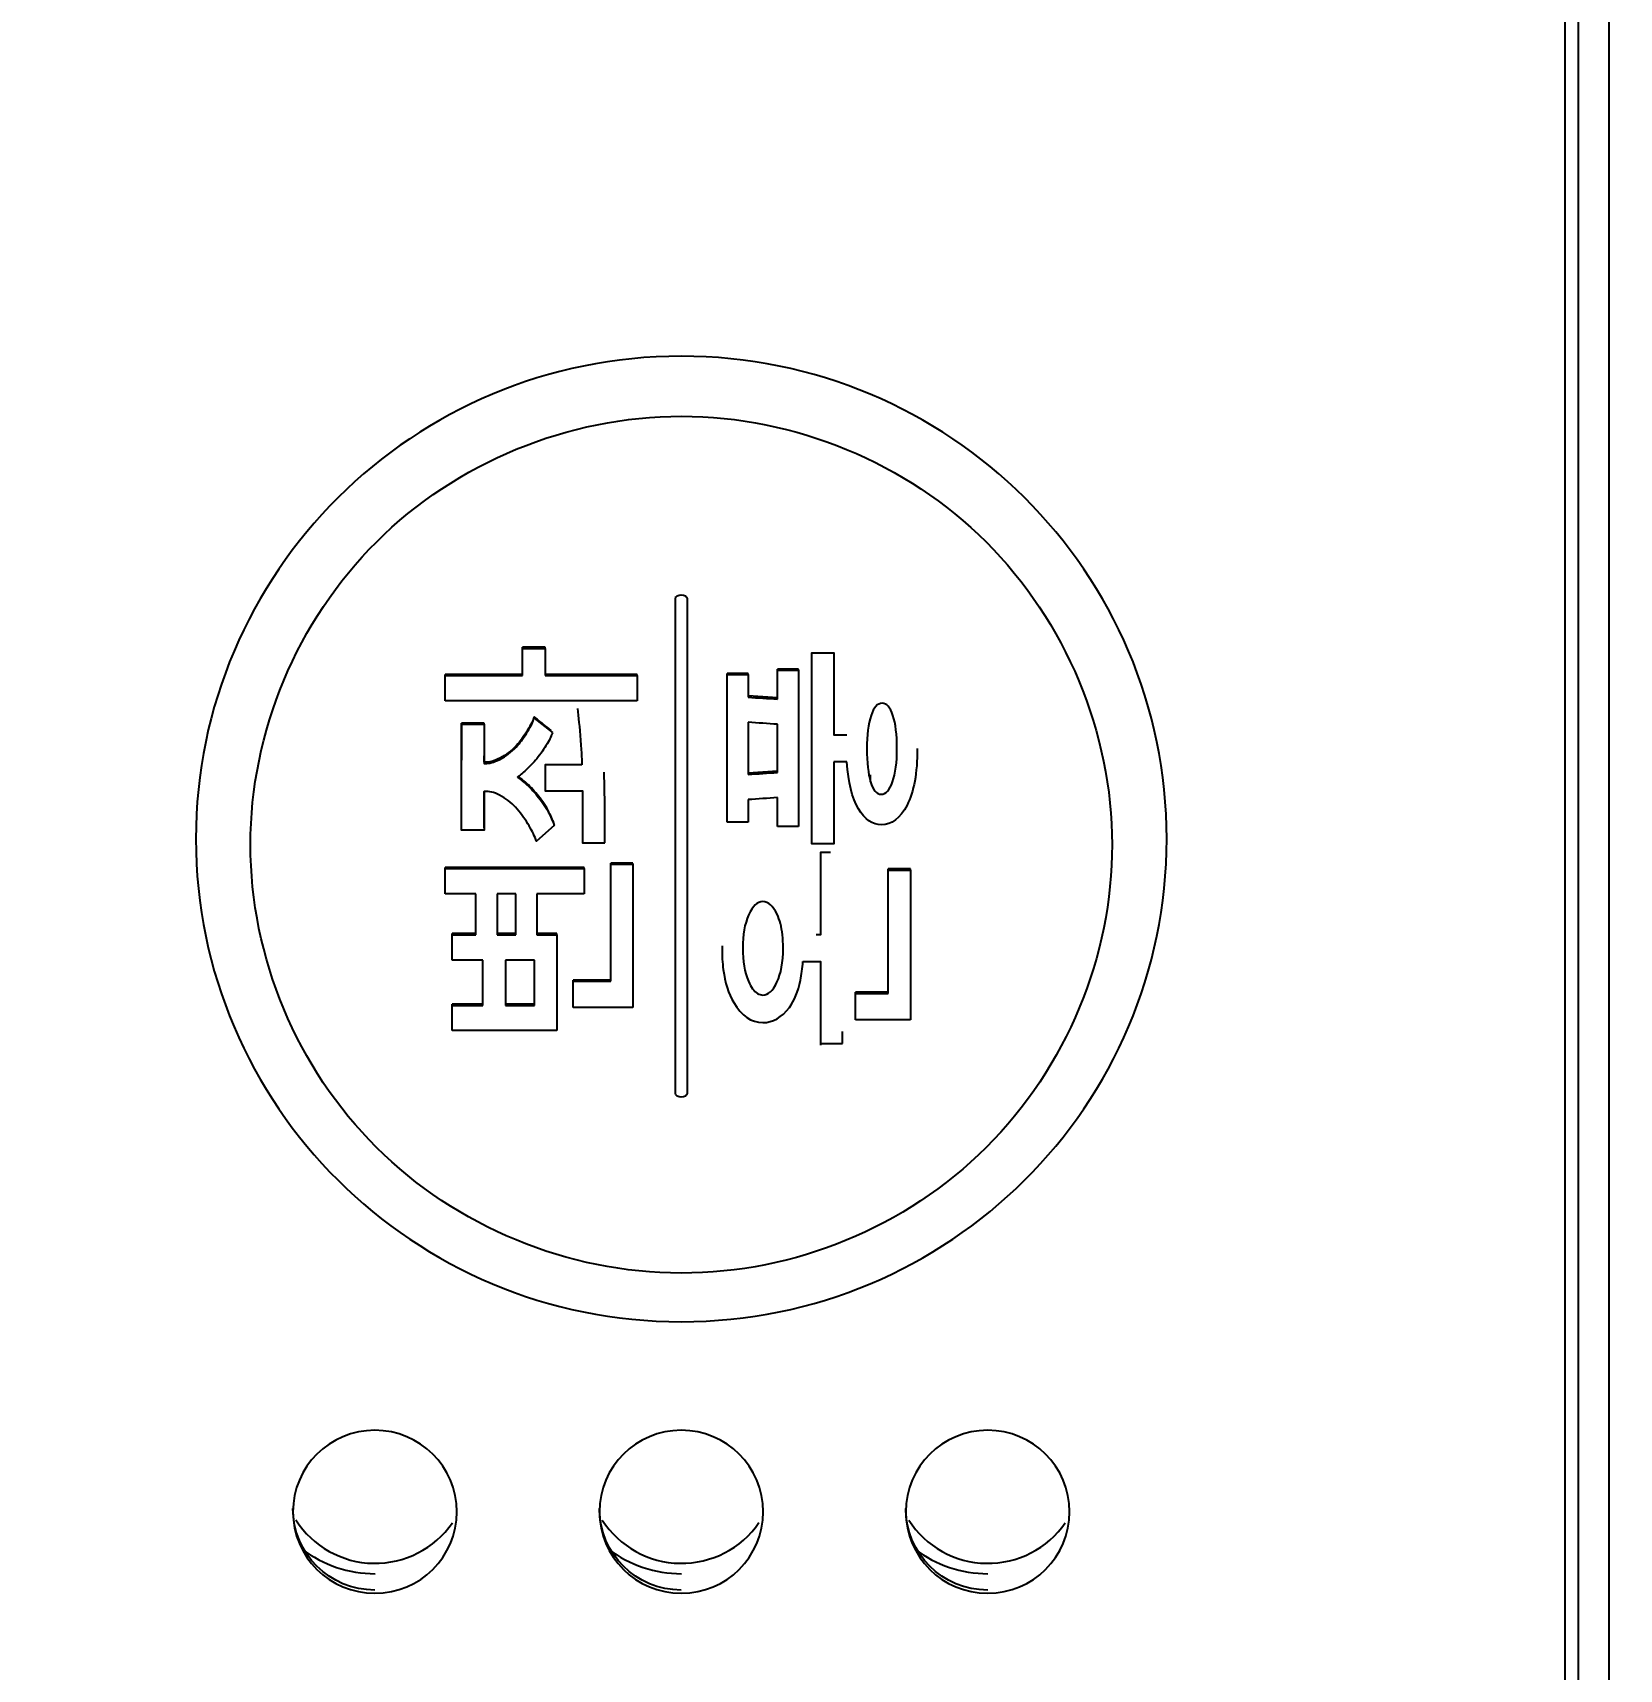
# Model space of a CAD drawing. Header units: millimetres. Extents: x 28 to 2974, y 8 to 3716.
# Drawn here: x 947.41 to 973.56, y 1231.41 to 1258.38 of the extents above; entities that cross this region are included whole.
import ezdxf

# ---------------------------------------------------------------- set-up
doc = ezdxf.new("R2010")
doc.units = ezdxf.units.MM
doc.layers.get('Defpoints').update_dxf_attribs({"linetype": 'CONTINUOUS'})
doc.layers.add('1LINE', color=7, linetype='CONTINUOUS')
doc.styles.add('Annotative', font='malgun.ttf')
doc.dimstyles.new('WOO', dxfattribs={"dimtxt": 20, "dimasz": 2, "dimexe": 1.25, "dimexo": 0.3, "dimgap": 1, "dimtad": 1, "dimdec": 1, "dimzin": 1, "dimdsep": 46, "dimtxsty": 'Annotative', "dimcen": 0, "dimclrd": 1, "dimclre": 1, "dimclrt": 2, "dimadec": 0, "dimazin": 0, "dimtfac": 1, "dimtdec": 1, "dimtofl": 0, "dimtmove": 0, "dimatfit": 3, "dimfxl": 0, "dimarcsym": 0})

# ---------------------------------------------------------------- blocks, each defined once
blk = doc.blocks.new('*D14')
at = {"layer": '1LINE', "color": 1, "lineweight": -2}
for p, q in [((919.938, 1293.155), (919.938, 1507.211)), ((1389.18, 1168.858), (1389.18, 1507.211)), ((921.938, 1505.961), (1387.18, 1505.961))]:
    blk.add_line(p, q, dxfattribs=at)
at = {"layer": '1LINE', "color": 1}
for points in [[(921.938, 1506.294), (921.938, 1505.627), (919.938, 1505.961)], [(1387.18, 1506.294), (1387.18, 1505.627), (1389.18, 1505.961)]]:
    blk.add_solid(points, dxfattribs=at)
at = {"layer": 'Defpoints', "color": 0}
for p in [(1389.18, 1505.961), (919.938, 1292.855), (1389.18, 1168.558)]:
    blk.add_point(p, dxfattribs=at)
at = {"layer": '1LINE', "color": 2, "insert": (1154.559, 1517.294), "char_height": 20, "attachment_point": 5, "style": 'Annotative'}
blk.add_mtext('469', dxfattribs=at)

msp = doc.modelspace()

# ---------------------------------------------------------------- linework, layer by layer
at = {"layer": '1LINE', "linetype": 'Continuous'}
for p, q in [((972.883, 1070.674), (972.883, 1266.099)), ((973.383, 1266.047), (973.383, 1070.622)), ((958.004, 1249.087), (958.002, 1249.076)), ((955.854, 1248.253), (955.48, 1248.253)), ((955.48, 1248.232), (955.48, 1248.253)), ((955.854, 1248.232), (955.854, 1248.253)), ((955.48, 1247.803), (954.206, 1247.803)), ((954.206, 1247.782), (954.206, 1247.803)), ((957.372, 1247.803), (955.854, 1247.803)), ((957.372, 1247.782), (957.372, 1247.803)), ((959.199, 1247.82), (958.854, 1247.82)), ((958.854, 1247.799), (958.854, 1247.82)), ((959.199, 1247.799), (959.199, 1247.82)), ((960.026, 1247.891), (959.681, 1247.891)), ((959.681, 1247.871), (959.681, 1247.891)), ((960.026, 1247.871), (960.026, 1247.891)), ((959.681, 1247.416), (959.199, 1247.448)), ((954.846, 1247.001), (954.476, 1247.001)), ((954.476, 1247.001), (954.476, 1246.814)), ((954.476, 1246.98), (954.476, 1247.001)), ((954.846, 1247.001), (954.846, 1247.001)), ((954.846, 1246.98), (954.846, 1247.001)), ((954.847, 1246.98), (954.847, 1247.001)), ((955.67, 1247.08), (955.67, 1247.101)), ((954.476, 1246.814), (954.476, 1246.39)), ((954.476, 1246.793), (954.476, 1246.814)), ((955.564, 1246.862), (955.564, 1246.883)), ((954.847, 1246.57), (954.847, 1246.549)), ((954.847, 1246.437), (954.847, 1246.458)), ((955.143, 1246.422), (955.143, 1246.443)), ((955.404, 1246.636), (955.404, 1246.657)), ((954.476, 1246.369), (954.476, 1246.39)), ((959.681, 1246.207), (959.199, 1246.175)), ((961.217, 1246.032), (961.217, 1246.147)), ((954.847, 1245.297), (954.847, 1245.874)), ((955.552, 1245.984), (955.552, 1246.005)), ((955.746, 1245.774), (955.746, 1245.795)), ((955.915, 1245.513), (955.915, 1245.534)), ((956.002, 1245.313), (956.002, 1245.333)), ((954.476, 1245.235), (954.476, 1245.256)), ((954.476, 1245.234), (954.476, 1245.231)), ((954.476, 1245.234), (954.476, 1245.234)), ((954.847, 1245.276), (954.847, 1245.297)), ((956.498, 1244.622), (954.206, 1244.622)), ((954.206, 1244.601), (954.206, 1244.622)), ((956.498, 1244.601), (956.498, 1244.622)), ((957.3, 1244.694), (956.936, 1244.694)), ((956.936, 1244.673), (956.936, 1244.694)), ((957.3, 1244.673), (957.3, 1244.694)), ((961.872, 1244.597), (961.508, 1244.597)), ((961.508, 1244.576), (961.508, 1244.597)), ((961.872, 1244.576), (961.872, 1244.597)), ((954.713, 1243.531), (954.321, 1243.531)), ((954.321, 1243.51), (954.321, 1243.531)), ((955.372, 1243.531), (955.062, 1243.531)), ((956.045, 1243.531), (955.717, 1243.531)), ((956.045, 1243.51), (956.045, 1243.531)), ((956.936, 1242.765), (956.315, 1242.765)), ((956.315, 1242.744), (956.315, 1242.765)), ((954.828, 1242.368), (954.321, 1242.368)), ((954.321, 1242.347), (954.321, 1242.368)), ((955.678, 1242.368), (955.199, 1242.368)), ((961.508, 1242.565), (960.966, 1242.565)), ((960.966, 1242.544), (960.966, 1242.565)), ((960.393, 1241.718), (960.393, 1241.691))]:
    msp.add_line(p, q, dxfattribs=at)
for centre, start, end in [((953.05, 1234.702), 212.6081, 325.2572), ((958.1, 1234.702), 212.684, 325.4146), ((963.15, 1234.702), 212.6531, 325.3528)]:
    msp.add_arc(centre, 1.55, start, end, dxfattribs=at)
for centre, start_param in [((953.05, 1234.945), 4.05865), ((958.1, 1234.945), 4.059043), ((963.15, 1234.945), 4.058846)]:
    msp.add_ellipse(centre, major_axis=(1.975, 0), ratio=0.994522, start_param=start_param, end_param=4.712393, dxfattribs=at)
for points, knots in [([(925.289, 1062.226), (923.207, 1064.56), (922.059, 1067.565), (922.059, 1070.686), (922.059, 1070.686), (922.059, 1266.111), (922.059, 1266.111), (922.059, 1279.985), (933.409, 1291.271), (961.31, 1291.271), (972.659, 1279.985), (972.659, 1266.111), (972.659, 1266.111), (972.659, 1070.686), (972.659, 1070.686)], [0, 0, 0, 0, 0.2, 0.2, 0.2, 0.4, 0.4, 0.4, 0.6, 0.6, 0.8, 0.8, 0.8, 1, 1, 1, 1]), ([(958.097, 1237.134), (953.679, 1237.134), (950.097, 1240.696), (950.097, 1249.484), (953.679, 1253.046), (962.515, 1253.046), (966.097, 1249.484), (966.097, 1240.696), (962.515, 1237.134), (958.097, 1237.134)], [0, 0, 0, 0, 0.25, 0.25, 0.5, 0.5, 0.75, 0.75, 1, 1, 1, 1]), ([(958.097, 1237.935), (959.973, 1237.935), (961.795, 1238.686), (964.445, 1241.324), (965.198, 1243.155), (965.196, 1246.841), (964.429, 1248.683), (961.81, 1251.29), (959.976, 1252.056), (956.225, 1252.058), (954.387, 1251.293), (951.766, 1248.686), (950.997, 1246.86), (950.996, 1243.135), (951.765, 1241.309), (954.383, 1238.702), (956.221, 1237.935), (958.097, 1237.935)], [0, 0, 0, 0, 0.125, 0.125, 0.25, 0.25, 0.375, 0.375, 0.5, 0.5, 0.625, 0.625, 0.75, 0.75, 0.875, 0.875, 1, 1, 1, 1]), ([(958.002, 1249.055), (958.002, 1249.088), (958.045, 1249.114), (958.097, 1249.114), (958.097, 1249.114), (958.097, 1249.114), (958.097, 1249.114), (958.149, 1249.114), (958.192, 1249.088), (958.192, 1249.055), (958.192, 1249.055), (958.192, 1240.895), (958.192, 1240.895)], [0, 0, 0, 0, 0.25, 0.25, 0.25, 0.5, 0.5, 0.5, 0.75, 0.75, 0.75, 1, 1, 1, 1]), ([(958.192, 1240.895), (958.192, 1240.861), (958.149, 1240.835), (958.097, 1240.835), (958.097, 1240.835), (958.097, 1240.835), (958.097, 1240.835), (958.045, 1240.835), (958.002, 1240.861), (958.002, 1240.895), (958.002, 1240.895), (958.002, 1249.055), (958.002, 1249.055)], [0, 0, 0, 0, 0.25, 0.25, 0.25, 0.5, 0.5, 0.5, 0.75, 0.75, 0.75, 1, 1, 1, 1]), ([(960.609, 1246.361), (960.609, 1246.361), (960.609, 1245.008), (960.609, 1245.008), (960.609, 1245.008), (960.246, 1245.008), (960.246, 1245.008), (960.246, 1245.008), (960.246, 1248.157), (960.246, 1248.157), (960.246, 1248.157), (960.609, 1248.157), (960.609, 1248.157), (960.609, 1248.157), (960.609, 1246.804), (960.609, 1246.804), (960.609, 1246.804), (960.818, 1246.804), (960.828, 1246.804)], [0, 0, 0, 0, 0.167327, 0.167327, 0.167327, 0.334655, 0.334655, 0.334655, 0.501982, 0.501982, 0.501982, 0.66931, 0.66931, 0.66931, 0.836637, 0.836637, 0.836637, 1, 1, 1, 1]), ([(961.586, 1247.125), (961.542, 1247.26), (961.482, 1247.327), (961.331, 1247.327), (961.269, 1247.259), (961.225, 1247.123)], [0, 0, 0, 0, 0.5, 0.5, 1, 1, 1, 1]), ([(954.846, 1246.98), (954.847, 1246.98), (954.847, 1246.98), (954.847, 1246.98), (954.847, 1246.98), (954.847, 1246.618), (954.847, 1246.437)], [0, 0, 0, 0, 0.04, 0.04, 0.04, 1, 1, 1, 1]), ([(955.954, 1246.88), (955.91, 1246.914), (955.866, 1246.949), (955.796, 1247.003), (955.771, 1247.023), (955.733, 1247.052), (955.721, 1247.062), (955.702, 1247.077), (955.696, 1247.082), (955.686, 1247.089), (955.683, 1247.092), (955.678, 1247.095), (955.677, 1247.096), (955.674, 1247.099), (955.672, 1247.1), (955.67, 1247.101)], [0, 0, 0, 0, 0.466632, 0.466632, 0.733278, 0.733278, 0.866602, 0.866602, 0.933263, 0.933263, 0.966594, 0.966594, 0.98326, 0.98326, 1, 1, 1, 1]), ([(961.225, 1247.123), (961.178, 1246.987), (961.156, 1246.805), (961.156, 1246.35), (961.176, 1246.168), (961.217, 1246.032)], [0, 0, 0, 0, 0.5, 0.5, 1, 1, 1, 1]), ([(961.579, 1246.032), (961.628, 1246.168), (961.652, 1246.351), (961.652, 1246.583), (961.652, 1246.81), (961.63, 1246.99), (961.586, 1247.125)], [0, 0, 0, 0, 0.5, 0.5, 0.5, 1, 1, 1, 1]), ([(955.143, 1246.443), (955.042, 1246.386), (954.957, 1246.357), (954.89, 1246.357), (954.89, 1246.357), (954.847, 1246.357), (954.847, 1246.357), (954.847, 1246.357), (954.847, 1246.397), (954.847, 1246.458)], [0, 0, 0, 0, 0.444444, 0.444444, 0.444444, 0.888889, 0.888889, 0.888889, 1, 1, 1, 1]), ([(954.847, 1246.437), (954.847, 1246.377), (954.847, 1246.336), (954.847, 1246.336), (954.847, 1246.336), (954.89, 1246.336), (954.89, 1246.336), (954.957, 1246.336), (955.042, 1246.365), (955.143, 1246.422)], [0, 0, 0, 0, 0.111111, 0.111111, 0.111111, 0.555556, 0.555556, 0.555556, 1, 1, 1, 1]), ([(956.459, 1246.312), (956.459, 1246.312), (955.851, 1246.312), (955.851, 1246.312), (955.851, 1246.312), (955.851, 1245.885), (955.851, 1245.885), (955.851, 1245.885), (956.469, 1245.885), (956.469, 1245.885), (956.469, 1245.885), (956.469, 1245.026), (956.469, 1245.026), (956.469, 1245.026), (956.836, 1245.026), (956.836, 1245.026)], [0, 0, 0, 0, 0.2, 0.2, 0.2, 0.4, 0.4, 0.4, 0.6, 0.6, 0.6, 0.8, 0.8, 0.8, 1, 1, 1, 1]), ([(956.836, 1245.026), (956.836, 1245.046), (956.836, 1245.19), (956.836, 1245.729), (956.832, 1245.974), (956.826, 1246.193)], [0, 0, 0, 0, 0.5, 0.5, 1, 1, 1, 1]), ([(955.003, 1245.854), (954.961, 1245.868), (954.924, 1245.874), (954.89, 1245.874), (954.89, 1245.874), (954.847, 1245.874), (954.847, 1245.874), (954.847, 1245.874), (954.847, 1245.872), (954.847, 1245.867)], [0, 0, 0, 0, 0.32, 0.32, 0.32, 0.96, 0.96, 0.96, 1, 1, 1, 1]), ([(961.217, 1246.032), (961.258, 1245.896), (961.316, 1245.828), (961.467, 1245.828), (961.53, 1245.896), (961.579, 1246.032)], [0, 0, 0, 0, 0.5, 0.5, 1, 1, 1, 1]), ([(961.818, 1245.648), (961.705, 1245.432), (961.565, 1245.324), (961.397, 1245.324), (961.249, 1245.324), (961.121, 1245.411), (961.015, 1245.588)], [0, 0, 0, 0, 0.5, 0.5, 0.5, 1, 1, 1, 1]), ([(956.002, 1245.313), (956.002, 1245.313), (955.71, 1245.055), (955.71, 1245.055), (955.683, 1245.129), (955.644, 1245.213), (955.588, 1245.306)], [0, 0, 0, 0, 0.5, 0.5, 0.5, 1, 1, 1, 1]), ([(954.476, 1245.256), (954.476, 1245.256), (954.476, 1245.256), (954.476, 1245.255), (954.476, 1245.255), (954.476, 1245.255), (954.476, 1245.255), (954.476, 1245.255)], [0, 0, 0, 0, 0.334892, 0.334892, 0.556595, 0.556595, 1, 1, 1, 1]), ([(954.594, 1245.234), (954.528, 1245.234), (954.476, 1245.234), (954.476, 1245.234), (954.476, 1245.234), (954.476, 1245.234), (954.476, 1245.235)], [0, 0, 0, 0, 0.96, 0.96, 0.96, 1, 1, 1, 1]), ([(954.847, 1245.276), (954.847, 1245.249), (954.847, 1245.234), (954.847, 1245.234), (954.847, 1245.234), (954.702, 1245.234), (954.594, 1245.234)], [0, 0, 0, 0, 0.2, 0.2, 0.2, 1, 1, 1, 1]), ([(960.487, 1244.865), (960.433, 1244.865), (960.393, 1244.865), (960.393, 1244.865), (960.393, 1244.865), (960.393, 1243.51), (960.393, 1243.51), (960.393, 1243.51), (960.361, 1243.51), (960.318, 1243.51)], [0, 0, 0, 0, 0.2, 0.2, 0.2, 0.8, 0.8, 0.8, 1, 1, 1, 1]), ([(959.676, 1243.85), (959.61, 1243.988), (959.532, 1244.057), (959.443, 1244.057), (959.35, 1244.057), (959.271, 1243.984), (959.206, 1243.837)], [0, 0, 0, 0, 0.5, 0.5, 0.5, 1, 1, 1, 1]), ([(959.206, 1243.837), (959.141, 1243.691), (959.109, 1243.509), (959.109, 1243.291), (959.109, 1243.079), (959.141, 1242.897), (959.204, 1242.746)], [0, 0, 0, 0, 0.5, 0.5, 0.5, 1, 1, 1, 1]), ([(959.674, 1242.73), (959.741, 1242.87), (959.775, 1243.058), (959.775, 1243.369), (959.771, 1243.442), (959.764, 1243.509)], [0, 0, 0, 0, 0.75, 0.75, 1, 1, 1, 1]), ([(958.768, 1243.331), (958.768, 1243.318), (958.768, 1243.305), (958.768, 1243.165), (958.775, 1243.047), (958.789, 1242.939)], [0, 0, 0, 0, 0.095992, 0.095992, 1, 1, 1, 1]), ([(958.789, 1242.939), (958.818, 1242.721), (958.875, 1242.54), (959.091, 1242.174), (959.251, 1242.064), (959.44, 1242.064)], [0, 0, 0, 0, 0.4, 0.4, 1, 1, 1, 1]), ([(960.102, 1243.069), (960.103, 1243.069), (960.393, 1243.069), (960.393, 1243.069), (960.393, 1243.069), (960.393, 1242.919), (960.393, 1242.719)], [0, 0, 0, 0, 0.749817, 0.749817, 0.749817, 1, 1, 1, 1]), ([(959.351, 1242.544), (959.379, 1242.527), (959.409, 1242.518), (959.529, 1242.518), (959.607, 1242.589), (959.674, 1242.73)], [0, 0, 0, 0, 0.25, 0.25, 1, 1, 1, 1]), ([(960.393, 1242.494), (960.393, 1242.126), (960.393, 1241.718), (960.393, 1241.718), (960.393, 1241.718), (960.506, 1241.718), (960.606, 1241.718)], [0, 0, 0, 0, 0.496224, 0.496224, 0.496224, 1, 1, 1, 1]), ([(953.047, 1232.658), (952.301, 1232.658), (951.696, 1233.259), (951.696, 1234.742), (952.301, 1235.344), (953.792, 1235.344), (954.397, 1234.742), (954.397, 1233.259), (953.792, 1232.658), (953.047, 1232.658)], [0, 0, 0, 0, 0.25, 0.25, 0.5, 0.5, 0.75, 0.75, 1, 1, 1, 1]), ([(958.097, 1232.658), (957.351, 1232.658), (956.747, 1233.259), (956.747, 1234.742), (957.351, 1235.344), (958.843, 1235.344), (959.447, 1234.742), (959.447, 1233.259), (958.843, 1232.658), (958.097, 1232.658)], [0, 0, 0, 0, 0.25, 0.25, 0.5, 0.5, 0.75, 0.75, 1, 1, 1, 1]), ([(963.147, 1232.658), (962.401, 1232.658), (961.797, 1233.259), (961.797, 1234.742), (962.401, 1235.344), (963.893, 1235.344), (964.497, 1234.742), (964.497, 1233.259), (963.893, 1232.658), (963.147, 1232.658)], [0, 0, 0, 0, 0.25, 0.25, 0.5, 0.5, 0.75, 0.75, 1, 1, 1, 1]), ([(953.047, 1232.711), (952.301, 1232.711), (951.696, 1233.312), (951.696, 1234.053), (951.696, 1234.053), (951.696, 1234.053)], [0, 0, 0, 0, 0.999938, 0.999938, 1, 1, 1, 1]), ([(958.097, 1232.711), (957.351, 1232.711), (956.747, 1233.312), (956.747, 1234.053), (956.747, 1234.053), (956.747, 1234.053)], [0, 0, 0, 0, 0.999938, 0.999938, 1, 1, 1, 1]), ([(963.147, 1232.711), (962.401, 1232.711), (961.797, 1233.312), (961.797, 1234.053), (961.797, 1234.053), (961.797, 1234.053)], [0, 0, 0, 0, 0.999938, 0.999938, 1, 1, 1, 1])]:
    msp.add_open_spline(points, degree=3, knots=knots, dxfattribs=at)
for points in [[(955.48, 1248.232), (955.605, 1248.232), (955.729, 1248.232), (955.854, 1248.232)], [(955.48, 1247.782), (955.48, 1247.932), (955.48, 1248.082), (955.48, 1248.232)], [(955.854, 1248.232), (955.854, 1248.082), (955.854, 1247.932), (955.854, 1247.782)], [(954.206, 1247.366), (954.206, 1247.505), (954.206, 1247.643), (954.206, 1247.782)], [(954.206, 1247.782), (954.631, 1247.782), (955.056, 1247.782), (955.48, 1247.782)], [(955.854, 1247.782), (956.36, 1247.782), (956.866, 1247.782), (957.372, 1247.782)], [(957.372, 1247.782), (957.372, 1247.643), (957.372, 1247.505), (957.372, 1247.366)], [(958.854, 1245.367), (958.854, 1246.178), (958.854, 1246.989), (958.854, 1247.799)], [(958.854, 1247.799), (958.969, 1247.799), (959.084, 1247.799), (959.199, 1247.799)], [(959.199, 1247.799), (959.199, 1247.675), (959.199, 1247.551), (959.199, 1247.427)], [(959.681, 1247.871), (959.796, 1247.871), (959.911, 1247.871), (960.026, 1247.871)], [(959.681, 1247.395), (959.681, 1247.553), (959.681, 1247.712), (959.681, 1247.871)], [(960.026, 1247.871), (960.026, 1247.012), (960.026, 1246.154), (960.026, 1245.295)], [(957.372, 1247.366), (956.317, 1247.366), (955.261, 1247.366), (954.206, 1247.366)], [(956.386, 1247.238), (956.403, 1247.107), (956.419, 1246.932), (956.435, 1246.716)], [(959.199, 1247.427), (959.36, 1247.416), (959.521, 1247.406), (959.681, 1247.395)], [(954.476, 1246.793), (954.476, 1246.907), (954.476, 1246.979), (954.476, 1246.98)], [(954.476, 1246.98), (954.476, 1246.98), (954.489, 1246.98), (954.511, 1246.98)], [(954.511, 1246.98), (954.599, 1246.98), (954.828, 1246.98), (954.846, 1246.98)], [(955.67, 1247.101), (955.656, 1247.046), (955.621, 1246.973), (955.564, 1246.883)], [(955.564, 1246.862), (955.621, 1246.952), (955.656, 1247.025), (955.67, 1247.08)], [(955.67, 1247.08), (955.67, 1247.08), (955.973, 1246.844), (955.973, 1246.844)], [(959.681, 1246.98), (959.521, 1246.991), (959.36, 1247.002), (959.199, 1247.013)], [(959.199, 1247.013), (959.199, 1246.726), (959.199, 1246.44), (959.199, 1246.154)], [(959.681, 1246.186), (959.681, 1246.451), (959.681, 1246.715), (959.681, 1246.98)], [(954.476, 1246.369), (954.476, 1246.533), (954.476, 1246.683), (954.476, 1246.793)], [(955.564, 1246.883), (955.508, 1246.792), (955.455, 1246.717), (955.404, 1246.657)], [(955.404, 1246.636), (955.455, 1246.696), (955.508, 1246.771), (955.564, 1246.862)], [(955.973, 1246.844), (955.961, 1246.801), (955.932, 1246.739), (955.885, 1246.658)], [(956.435, 1246.716), (956.451, 1246.498), (956.459, 1246.364), (956.459, 1246.312)], [(955.404, 1246.657), (955.332, 1246.571), (955.245, 1246.5), (955.143, 1246.443)], [(955.143, 1246.422), (955.245, 1246.479), (955.332, 1246.55), (955.404, 1246.636)], [(955.714, 1246.411), (955.659, 1246.345), (955.601, 1246.284), (955.542, 1246.229)], [(955.885, 1246.658), (955.838, 1246.577), (955.781, 1246.495), (955.714, 1246.411)], [(961.987, 1246.582), (961.987, 1246.174), (961.93, 1245.863), (961.818, 1245.648)], [(954.476, 1245.864), (954.476, 1246.029), (954.476, 1246.206), (954.476, 1246.369)], [(955.542, 1246.229), (955.481, 1246.174), (955.431, 1246.133), (955.39, 1246.107)], [(955.552, 1246.005), (955.49, 1246.06), (955.44, 1246.099), (955.401, 1246.122)], [(959.199, 1246.154), (959.36, 1246.164), (959.521, 1246.175), (959.681, 1246.186)], [(960.828, 1246.361), (960.828, 1246.361), (960.609, 1246.361), (960.609, 1246.361)], [(961.015, 1245.588), (960.91, 1245.765), (960.848, 1246.022), (960.828, 1246.361)], [(954.476, 1245.235), (954.476, 1245.256), (954.476, 1245.535), (954.476, 1245.864)], [(954.847, 1245.867), (954.847, 1245.809), (954.847, 1245.408), (954.847, 1245.276)], [(955.14, 1245.792), (955.09, 1245.82), (955.044, 1245.84), (955.003, 1245.854)], [(955.39, 1246.107), (955.431, 1246.085), (955.484, 1246.044), (955.552, 1245.984)], [(955.746, 1245.795), (955.683, 1245.874), (955.619, 1245.944), (955.552, 1246.005)], [(955.552, 1245.984), (955.619, 1245.923), (955.683, 1245.853), (955.746, 1245.774)], [(955.393, 1245.581), (955.324, 1245.667), (955.24, 1245.737), (955.14, 1245.792)], [(955.915, 1245.534), (955.87, 1245.625), (955.814, 1245.712), (955.746, 1245.795)], [(955.746, 1245.774), (955.814, 1245.691), (955.87, 1245.604), (955.915, 1245.513)], [(959.681, 1245.771), (959.521, 1245.76), (959.36, 1245.75), (959.199, 1245.739)], [(959.199, 1245.739), (959.199, 1245.615), (959.199, 1245.491), (959.199, 1245.367)], [(959.681, 1245.295), (959.681, 1245.454), (959.681, 1245.612), (959.681, 1245.771)], [(955.588, 1245.306), (955.533, 1245.399), (955.468, 1245.49), (955.393, 1245.581)], [(956.002, 1245.333), (955.989, 1245.376), (955.961, 1245.444), (955.915, 1245.534)], [(955.915, 1245.513), (955.961, 1245.423), (955.989, 1245.355), (956.002, 1245.313)], [(959.199, 1245.367), (959.084, 1245.367), (958.969, 1245.367), (958.854, 1245.367)], [(960.026, 1245.295), (959.911, 1245.295), (959.796, 1245.295), (959.681, 1245.295)], [(960.555, 1244.865), (960.531, 1244.865), (960.508, 1244.865), (960.487, 1244.865)], [(954.206, 1244.601), (954.97, 1244.601), (955.734, 1244.601), (956.498, 1244.601)], [(954.206, 1244.186), (954.206, 1244.324), (954.206, 1244.463), (954.206, 1244.601)], [(956.498, 1244.601), (956.498, 1244.463), (956.498, 1244.324), (956.498, 1244.186)], [(956.936, 1244.673), (957.058, 1244.673), (957.179, 1244.673), (957.3, 1244.673)], [(956.936, 1242.744), (956.936, 1243.387), (956.936, 1244.03), (956.936, 1244.673)], [(957.3, 1244.673), (957.3, 1243.886), (957.3, 1243.098), (957.3, 1242.311)], [(961.508, 1244.576), (961.63, 1244.576), (961.751, 1244.576), (961.872, 1244.576)], [(961.508, 1242.544), (961.508, 1243.221), (961.508, 1243.899), (961.508, 1244.576)], [(961.872, 1244.576), (961.872, 1243.754), (961.872, 1242.932), (961.872, 1242.111)], [(954.713, 1244.186), (954.544, 1244.186), (954.375, 1244.186), (954.206, 1244.186)], [(954.713, 1243.51), (954.713, 1243.735), (954.713, 1243.96), (954.713, 1244.186)], [(955.062, 1244.186), (955.062, 1243.96), (955.062, 1243.735), (955.062, 1243.51)], [(955.372, 1244.186), (955.269, 1244.186), (955.166, 1244.186), (955.062, 1244.186)], [(955.372, 1243.51), (955.372, 1243.735), (955.372, 1243.96), (955.372, 1244.186)], [(956.498, 1244.186), (956.238, 1244.186), (955.977, 1244.186), (955.717, 1244.186)], [(955.717, 1244.186), (955.717, 1243.96), (955.717, 1243.735), (955.717, 1243.51)], [(959.764, 1243.509), (959.749, 1243.644), (959.72, 1243.757), (959.676, 1243.85)], [(954.321, 1243.095), (954.321, 1243.233), (954.321, 1243.371), (954.321, 1243.51)], [(954.321, 1243.51), (954.452, 1243.51), (954.583, 1243.51), (954.713, 1243.51)], [(955.062, 1243.51), (955.166, 1243.51), (955.269, 1243.51), (955.372, 1243.51)], [(955.717, 1243.51), (955.826, 1243.51), (955.935, 1243.51), (956.045, 1243.51)], [(956.045, 1243.51), (956.045, 1242.984), (956.045, 1242.458), (956.045, 1241.932)], [(954.828, 1243.095), (954.659, 1243.095), (954.49, 1243.095), (954.321, 1243.095)], [(954.828, 1242.347), (954.828, 1242.596), (954.828, 1242.845), (954.828, 1243.095)], [(955.678, 1243.095), (955.518, 1243.095), (955.359, 1243.095), (955.199, 1243.095)], [(955.199, 1243.095), (955.199, 1242.845), (955.199, 1242.596), (955.199, 1242.347)], [(955.678, 1242.347), (955.678, 1242.596), (955.678, 1242.845), (955.678, 1243.095)], [(960.061, 1242.761), (960.08, 1242.855), (960.094, 1242.957), (960.102, 1243.069)], [(956.315, 1242.311), (956.315, 1242.455), (956.315, 1242.6), (956.315, 1242.744)], [(956.315, 1242.744), (956.522, 1242.744), (956.729, 1242.744), (956.936, 1242.744)], [(959.204, 1242.746), (959.247, 1242.645), (959.296, 1242.577), (959.351, 1242.544)], [(959.879, 1242.315), (959.962, 1242.426), (960.023, 1242.575), (960.061, 1242.761)], [(960.393, 1242.719), (960.393, 1242.649), (960.393, 1242.572), (960.393, 1242.494)], [(954.321, 1241.932), (954.321, 1242.07), (954.321, 1242.209), (954.321, 1242.347)], [(954.321, 1242.347), (954.49, 1242.347), (954.659, 1242.347), (954.828, 1242.347)], [(955.199, 1242.347), (955.359, 1242.347), (955.518, 1242.347), (955.678, 1242.347)], [(960.966, 1242.111), (960.966, 1242.255), (960.966, 1242.399), (960.966, 1242.544)], [(960.966, 1242.544), (961.146, 1242.544), (961.327, 1242.544), (961.508, 1242.544)], [(957.3, 1242.311), (956.972, 1242.311), (956.643, 1242.311), (956.315, 1242.311)], [(959.44, 1242.064), (959.607, 1242.064), (959.754, 1242.148), (959.879, 1242.315)], [(961.872, 1242.111), (961.57, 1242.111), (961.268, 1242.111), (960.966, 1242.111)], [(956.045, 1241.932), (955.47, 1241.932), (954.896, 1241.932), (954.321, 1241.932)], [(960.756, 1241.718), (960.756, 1241.718), (960.756, 1241.793), (960.756, 1241.919)], [(960.606, 1241.718), (960.685, 1241.718), (960.756, 1241.718), (960.756, 1241.718)]]:
    msp.add_open_spline(points, degree=3, dxfattribs=at)

# ---------------------------------------------------------------- dimensions: what is measured, and where the dimension line sits
at = {"layer": '1LINE'}
dim = msp.add_linear_dim(base=(1389.18, 1505.961), p1=(919.938, 1292.855), p2=(1389.18, 1168.558), dimstyle='WOO', override={"dimdec": 0}, dxfattribs=at)
dim.commit()
dim.dimension.update_dxf_attribs({"geometry": '*D14', "text_midpoint": (1154.559, 1517.294)})

doc.saveas('drawing.dxf')
